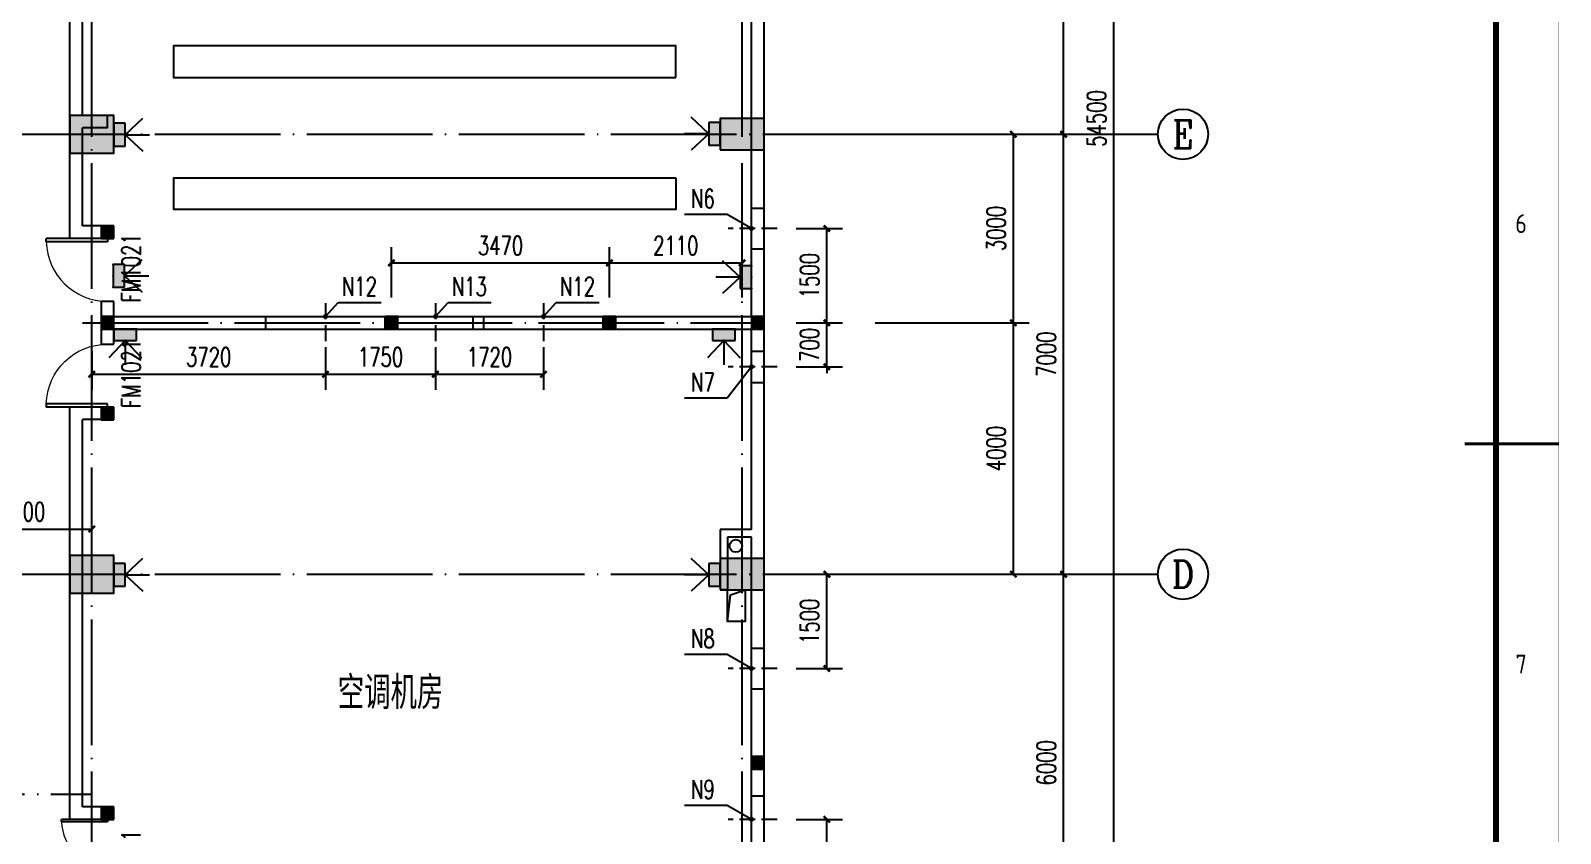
# Model space of a CAD drawing. Extents: x -93062 to 326984, y -142534 to 91021.
# Drawn here: x 98974 to 123324, y 42749 to 55520 of the extents above; entities that cross this region are included whole.
import ezdxf
from ezdxf.enums import TextEntityAlignment as Align

# ---------------------------------------------------------------- set-up
doc = ezdxf.new("R2010")
doc.units = 0
doc.header["$LTSCALE"] = 1000
doc.header["$MEASUREMENT"] = 0
doc.linetypes.add('DASH', pattern=[0.35, 0.25, -0.1])
doc.linetypes.add('DOTE', pattern=[2.42, 2, -0.2, 0.02, -0.2])
doc.layers.get('0').update_dxf_attribs({"color": 8})
doc.layers.get('Defpoints').update_dxf_attribs({"color": 8})
for name, color, linetype in [('-人员定位', 6, 'Continuous'), ('AXIS', 8, 'Continuous'), ('AXIS_TEXT', 8, 'Continuous'), ('CENTRE LINE', 8, 'DOTE'), ('COLUMN', 8, 'Continuous'), ('DOTE', 8, 'DOTE'), ('EQUIPMENT', 8, 'Continuous'), ('GROUND', 8, 'Continuous'), ('HOLE', 8, 'Continuous'), ('PUB_DIM', 8, 'Continuous'), ('PUB_HATCH', 8, 'Continuous'), ('PUB_TEXT', 8, 'Continuous'), ('TEXT', 8, 'Continuous'), ('WALL', 8, 'Continuous'), ('WINDOW', 8, 'Continuous'), ('WINDOW_TEXT', 8, 'Continuous')]:
    doc.layers.add(name, color=color, linetype=linetype)
doc.styles.add('_TCH_AXIS', font='COMPLEX', dxfattribs={"bigfont": 'GBCBIG'})
doc.styles.add('_TCH_DIM', font='SIMPLEX', dxfattribs={"bigfont": 'GBCBIG'})
doc.styles.add('_TCH_DIM_T3', font='SIMPLEX', dxfattribs={"width": 0.705882, "bigfont": 'GBCBIG'})
doc.styles.add('_TCH_WINDOW', font='SIMPLEX', dxfattribs={"bigfont": 'GBCBIG'})
doc.styles.add('COMPLEX', font='COMPLEX')
doc.styles.add('HZTXT', font='geditxt.shx', dxfattribs={"width": 0.8, "bigfont": 'hztxt1.shx'})
doc.styles.get("Standard").update_dxf_attribs({"font": 'gbenor.shx', "bigfont": 'gbcbig.shx'})
doc.styles.add('TK', font='GEDITXT.SHX', dxfattribs={"width": 0.85, "height": 3.5, "bigfont": 'DXT.SHX'})
doc.dimstyles.new('_TCH_ARCH&&100', dxfattribs={"dimtxt": 297.5, "dimasz": 100, "dimexe": 250, "dimexo": 300, "dimgap": 126.25, "dimtad": 1, "dimdec": 0, "dimzin": 0, "dimdsep": 46, "dimtxsty": '_TCH_DIM_T3', "dimblk": 'ARCHTICK', "dimcen": 0.09, "dimazin": 2, "dimtfac": 1, "dimtdec": 0, "dimtix": 1, "dimtmove": 2, "dimatfit": 3, "dimfxl": 1, "dimtolj": 1, "dimtzin": 0, "dimarcsym": 0})

# ---------------------------------------------------------------- blocks, each defined once
blk = doc.blocks.new('_FZH')
blk.add_lwpolyline([(-0.5, -0.5), (0.5, -0.5), (0.5, 0.5), (-0.5, 0.5)], close=True)
at = {"layer": 'PUB_HATCH'}
blk.add_solid([(-0.5, -0.5), (0.5, -0.5), (-0.5, 0.5), (0.5, 0.5)], dxfattribs=at)
blk = doc.blocks.new('DSADa')
at = {"layer": 'COLUMN'}
for p, xscale, yscale, zscale, rotation in [((12750, -27500), 700.0000000001892, 599.9984741202788, 599.9984741202788, 3.632825922247011e-11), ((23100, -27500), 699.9999999997672, 499.9999999998399, 499.9999999998399, 3.811489492195883e-11), ((12750, -34500), 700.0000000001892, 599.9984741202788, 599.9984741202788, 3.632825922247011e-11), ((23100, -34500), 699.9999999997672, 499.9999999998399, 499.9999999998399, 3.811489492195883e-11)]:
    blk.add_blockref('_FZH', p, dxfattribs=dict(at, xscale=xscale, yscale=yscale, zscale=zscale, rotation=rotation))
blk = doc.blocks.new('GEDI_WK_A1_V')
at = {"color": 3}
blk.add_line((584, 420.5), (594, 420.5), dxfattribs=at)
for points, const_width in [([(0, 841), (0, 0), (594, 0), (594, 841)], 0.1), ([(10, 816), (10, 10), (584, 10), (584, 816)], 1)]:
    blk.add_lwpolyline(points, close=True, dxfattribs=dict(at, const_width=const_width))
at = {"color": 3, "const_width": 0.5}
blk.add_lwpolyline([(579, 420.5), (594, 420.5)], dxfattribs=at)
at = {"color": 3}
for s, p in [('6', (588, 455.54)), ('7', (588, 385.46))]:
    blk.add_text(s, height=3, dxfattribs=at).set_placement(p, align=Align.MIDDLE)
blk = doc.blocks.new('A$C711966D6')
blk.add_blockref('GEDI_WK_A1_V', (0, 0))
at = {"style": 'TK', "width": 0.85}
for tag, height, p in [('PROJECTNAME', 4.75, (529, 44)), ('PHASE', 4, (571, 44)), ('DRAWINGNAME', 4.75, (539, 31))]:
    blk.add_attdef(tag, text='', height=height, dxfattribs=at).set_placement(p, align=Align.MIDDLE_CENTER)
for tag, p, height in [('APPROVE', (416, 32.75), 3.5), ('DESIGN', (461, 32.75), 3.5), ('REVIEW1', (416, 25.75), 3.5), ('DRAW', (461, 25.75), 3.5), ('REVIEW2', (416, 18.75), 3.5), ('PROPORTION', (461, 18.75), 3.5), ('DRAWINGNUMBER', (511, 18.5), 4), ('CHECK', (416, 11.75), 3.5), ('DATE', (461, 11.75), 3.5), ('VERSION', (577, 11.75), 3.5)]:
    blk.add_attdef(tag, p, '', height=height, dxfattribs=at)
blk = doc.blocks.new('是飞洒发时')
at = {"xscale": 100, "yscale": 100, "zscale": 100}
blk.add_blockref('A$C711966D6', (0, 0), dxfattribs=at)
blk = doc.blocks.new('A$C0FBE4C39')
at = {"layer": 'EQUIPMENT'}
for points in [[(-7759, -5522), (-7759, -8002), (-8449, -8003), (-8449, -5522)], [(-5019, -5557), (-5019, -10400), (-6159, -10400), (-6159, -5557)], [(-2279, -5557), (-2279, -10400), (-3419, -10400), (-3419, -5557)], [(-7987, -9603), (-7987, -12401), (-8449, -12401), (-8449, -9603)], [(-9050, -15100), (-9050, -15600), (-1050, -15600), (-1050, -15100)], [(-9050, -17999), (-9050, -17498), (-1050, -17498), (-1050, -17999)], [(-1053, -20299), (-1053, -19601), (-4651, -19601), (-4651, -20299)], [(-9050, -24498), (-9050, -23996), (-1051, -23995), (-1051, -24498)]]:
    blk.add_lwpolyline(points, close=True, dxfattribs=at)
for points in [[(-1051, -21897), (-1051, -22397), (-9050, -22397), (-9050, -21897), (-1051, -21897)], [(-1053, -26598), (-1052, -26096), (-9051, -26096), (-9051, -26598), (-1053, -26598)], [(-1052, -28193), (-1052, -28697), (-9044, -28697), (-9044, -28193), (-1052, -28193)]]:
    blk.add_lwpolyline(points, dxfattribs=at)
blk = doc.blocks.new('A$C2CBA13EF')
at = {"layer": 'GROUND'}
blk.add_circle((23000, 450), 100, dxfattribs=at)
blk = doc.blocks.new('_ArchTick')
at = {"color": 0, "linetype": 'ByBlock', "const_width": 0.4}
blk.add_lwpolyline([(-0.5, -0.5), (0.5, 0.5)], dxfattribs=at)
blk = doc.blocks.new('*D371')
at = {"layer": 'Defpoints', "color": 0, "transparency": 16777216}
for p in [(105418, 50722), (107138, 50722), (107138, 50053)]:
    blk.add_point(p, dxfattribs=at)
at = {"layer": 'HOLE', "color": 0, "lineweight": -2, "transparency": 16777216}
for p, q in [((105418, 50422), (105418, 49803)), ((107138, 50422), (107138, 49803)), ((105418, 50053), (107138, 50053))]:
    blk.add_line(p, q, dxfattribs=at)
at = {"layer": 'HOLE', "color": 0, "lineweight": -2, "transparency": 16777216, "xscale": 100, "yscale": 100, "zscale": 100, "rotation": 180}
blk.add_blockref('_ArchTick', (105418, 50053), dxfattribs=at)
at = {"layer": 'HOLE', "color": 0, "lineweight": -2, "transparency": 16777216, "xscale": 100, "yscale": 100, "zscale": 100}
blk.add_blockref('_ArchTick', (107138, 50053), dxfattribs=at)
at = {"layer": 'HOLE', "color": 0, "transparency": 16777216, "insert": (106278, 50328), "char_height": 297.5, "attachment_point": 5, "style": '_TCH_DIM_T3'}
blk.add_mtext('\\A1;1720', dxfattribs=at)
blk = doc.blocks.new('*D372')
at = {"layer": 'Defpoints', "color": 0, "transparency": 16777216}
for p in [(103668, 50722), (105418, 50722), (105418, 50053)]:
    blk.add_point(p, dxfattribs=at)
at = {"layer": 'HOLE', "color": 0, "lineweight": -2, "transparency": 16777216}
for p, q in [((103668, 50422), (103668, 49803)), ((105418, 50422), (105418, 49803)), ((103668, 50053), (105418, 50053))]:
    blk.add_line(p, q, dxfattribs=at)
at = {"layer": 'HOLE', "color": 0, "lineweight": -2, "transparency": 16777216, "xscale": 100, "yscale": 100, "zscale": 100, "rotation": 180}
blk.add_blockref('_ArchTick', (103668, 50053), dxfattribs=at)
at = {"layer": 'HOLE', "color": 0, "lineweight": -2, "transparency": 16777216, "xscale": 100, "yscale": 100, "zscale": 100}
blk.add_blockref('_ArchTick', (105418, 50053), dxfattribs=at)
at = {"layer": 'HOLE', "color": 0, "transparency": 16777216, "insert": (104543, 50328), "char_height": 297.5, "attachment_point": 5, "style": '_TCH_DIM_T3'}
blk.add_mtext('\\A1;1750', dxfattribs=at)
blk = doc.blocks.new('*D373')
at = {"layer": 'Defpoints', "color": 0, "transparency": 16777216}
for p in [(99948, 50722), (103668, 50722), (103668, 50053)]:
    blk.add_point(p, dxfattribs=at)
at = {"layer": 'HOLE', "color": 0, "lineweight": -2, "transparency": 16777216}
for p, q in [((99948, 50422), (99948, 49803)), ((103668, 50422), (103668, 49803)), ((99948, 50053), (103668, 50053))]:
    blk.add_line(p, q, dxfattribs=at)
at = {"layer": 'HOLE', "color": 0, "lineweight": -2, "transparency": 16777216, "xscale": 100, "yscale": 100, "zscale": 100, "rotation": 180}
blk.add_blockref('_ArchTick', (99948, 50053), dxfattribs=at)
at = {"layer": 'HOLE', "color": 0, "lineweight": -2, "transparency": 16777216, "xscale": 100, "yscale": 100, "zscale": 100}
blk.add_blockref('_ArchTick', (103668, 50053), dxfattribs=at)
at = {"layer": 'HOLE', "color": 0, "transparency": 16777216, "insert": (101808, 50328), "char_height": 297.5, "attachment_point": 5, "style": '_TCH_DIM_T3'}
blk.add_mtext('\\A1;3720', dxfattribs=at)
blk = doc.blocks.new('*D376')
at = {"layer": 'Defpoints', "color": 0, "transparency": 16777216}
for p in [(110858, 42972), (111648, 42972), (110858, 40872)]:
    blk.add_point(p, dxfattribs=at)
at = {"layer": 'HOLE', "color": 0, "lineweight": -2, "transparency": 16777216}
for p, q in [((111158, 42972), (111898, 42972)), ((111648, 40872), (111648, 42972)), ((111158, 40872), (111898, 40872))]:
    blk.add_line(p, q, dxfattribs=at)
at = {"layer": 'HOLE', "color": 0, "lineweight": -2, "transparency": 16777216, "xscale": 100, "yscale": 100, "zscale": 100}
for p, rotation in [((111648, 42972), 90), ((111648, 40872), 270)]:
    blk.add_blockref('_ArchTick', p, dxfattribs=dict(at, rotation=rotation))
at = {"layer": 'HOLE', "color": 0, "transparency": 16777216, "insert": (111373, 41922), "char_height": 297.5, "attachment_point": 5, "rotation": 90, "style": '_TCH_DIM_T3'}
blk.add_mtext('\\A1;2100', dxfattribs=at)
blk = doc.blocks.new('*D379')
at = {"layer": 'Defpoints', "color": 0, "transparency": 16777216}
for p in [(110858, 52372), (111648, 52372), (110858, 50872)]:
    blk.add_point(p, dxfattribs=at)
at = {"layer": 'HOLE', "color": 0, "lineweight": -2, "transparency": 16777216}
for p, q in [((111158, 52372), (111898, 52372)), ((111648, 50872), (111648, 52372)), ((111158, 50872), (111898, 50872))]:
    blk.add_line(p, q, dxfattribs=at)
at = {"layer": 'HOLE', "color": 0, "lineweight": -2, "transparency": 16777216, "xscale": 100, "yscale": 100, "zscale": 100}
for p, rotation in [((111648, 52372), 90), ((111648, 50872), 270)]:
    blk.add_blockref('_ArchTick', p, dxfattribs=dict(at, rotation=rotation))
at = {"layer": 'HOLE', "color": 0, "transparency": 16777216, "insert": (111373, 51622), "char_height": 297.5, "attachment_point": 5, "rotation": 90, "style": '_TCH_DIM_T3'}
blk.add_mtext('\\A1;1500', dxfattribs=at)
blk = doc.blocks.new('*D380')
at = {"layer": 'Defpoints', "color": 0, "transparency": 16777216}
for p in [(110858, 50872), (111648, 50872), (110858, 50172)]:
    blk.add_point(p, dxfattribs=at)
at = {"layer": 'HOLE', "color": 0, "lineweight": -2, "transparency": 16777216}
for p, q in [((111648, 50872), (111648, 50972)), ((111158, 50872), (111898, 50872)), ((111648, 50172), (111648, 50872)), ((111158, 50172), (111898, 50172)), ((111648, 50172), (111648, 50072))]:
    blk.add_line(p, q, dxfattribs=at)
at = {"layer": 'HOLE', "color": 0, "lineweight": -2, "transparency": 16777216, "xscale": 100, "yscale": 100, "zscale": 100}
for p, rotation in [((111648, 50872), 270), ((111648, 50172), 90)]:
    blk.add_blockref('_ArchTick', p, dxfattribs=dict(at, rotation=rotation))
at = {"layer": 'HOLE', "color": 0, "transparency": 16777216, "insert": (111373, 50522), "char_height": 297.5, "attachment_point": 5, "rotation": 90, "style": '_TCH_DIM_T3'}
blk.add_mtext('\\A1;700', dxfattribs=at)
blk = doc.blocks.new('*D381')
at = {"layer": 'Defpoints', "color": 0, "transparency": 16777216}
for p in [(110858, 46872), (111648, 46872), (110858, 45372)]:
    blk.add_point(p, dxfattribs=at)
at = {"layer": 'HOLE', "color": 0, "lineweight": -2, "transparency": 16777216}
for p, q in [((111158, 46872), (111898, 46872)), ((111648, 45372), (111648, 46872)), ((111158, 45372), (111898, 45372))]:
    blk.add_line(p, q, dxfattribs=at)
at = {"layer": 'HOLE', "color": 0, "lineweight": -2, "transparency": 16777216, "xscale": 100, "yscale": 100, "zscale": 100}
for p, rotation in [((111648, 46872), 90), ((111648, 45372), 270)]:
    blk.add_blockref('_ArchTick', p, dxfattribs=dict(at, rotation=rotation))
at = {"layer": 'HOLE', "color": 0, "transparency": 16777216, "insert": (111373, 46122), "char_height": 297.5, "attachment_point": 5, "rotation": 90, "style": '_TCH_DIM_T3'}
blk.add_mtext('\\A1;1500', dxfattribs=at)
blk = doc.blocks.new('*D938')
at = {"layer": 'Defpoints', "color": 0, "transparency": 16777216}
for p in [(108188, 51825), (104718, 50972), (108188, 50972)]:
    blk.add_point(p, dxfattribs=at)
at = {"layer": 'PUB_DIM', "color": 0, "lineweight": -2, "transparency": 16777216}
for p, q in [((104718, 51272), (104718, 52075)), ((108188, 51272), (108188, 52075)), ((104718, 51825), (108188, 51825))]:
    blk.add_line(p, q, dxfattribs=at)
at = {"layer": 'PUB_DIM', "color": 0, "lineweight": -2, "transparency": 16777216, "xscale": 100, "yscale": 100, "zscale": 100, "rotation": 180}
blk.add_blockref('_ArchTick', (104718, 51825), dxfattribs=at)
at = {"layer": 'PUB_DIM', "color": 0, "lineweight": -2, "transparency": 16777216, "xscale": 100, "yscale": 100, "zscale": 100}
blk.add_blockref('_ArchTick', (108188, 51825), dxfattribs=at)
at = {"layer": 'PUB_DIM', "color": 0, "transparency": 16777216, "insert": (106453, 52100), "char_height": 297.5, "attachment_point": 5, "style": '_TCH_DIM_T3'}
blk.add_mtext('\\A1;3470', dxfattribs=at)
blk = doc.blocks.new('*D939')
at = {"layer": 'Defpoints', "color": 0, "transparency": 16777216}
for p in [(110298, 51825), (108188, 50972), (110298, 50972)]:
    blk.add_point(p, dxfattribs=at)
at = {"layer": 'PUB_DIM', "color": 0, "lineweight": -2, "transparency": 16777216}
for p, q in [((108188, 51272), (108188, 52075)), ((110298, 51272), (110298, 52075)), ((108188, 51825), (110298, 51825))]:
    blk.add_line(p, q, dxfattribs=at)
at = {"layer": 'PUB_DIM', "color": 0, "lineweight": -2, "transparency": 16777216, "xscale": 100, "yscale": 100, "zscale": 100, "rotation": 180}
blk.add_blockref('_ArchTick', (108188, 51825), dxfattribs=at)
at = {"layer": 'PUB_DIM', "color": 0, "lineweight": -2, "transparency": 16777216, "xscale": 100, "yscale": 100, "zscale": 100}
blk.add_blockref('_ArchTick', (110298, 51825), dxfattribs=at)
at = {"layer": 'PUB_DIM', "color": 0, "transparency": 16777216, "insert": (109243, 52100), "char_height": 297.5, "attachment_point": 5, "style": '_TCH_DIM_T3'}
blk.add_mtext('\\A1;2110', dxfattribs=at)
blk = doc.blocks.new('*D1183')
at = {"layer": 'AXIS', "color": 0, "lineweight": -2, "transparency": 16777216}
for p, q in [((112416, 50872), (114866, 50872)), ((114616, 46872), (114616, 50872)), ((112416, 46872), (114866, 46872))]:
    blk.add_line(p, q, dxfattribs=at)
at = {"layer": 'Defpoints', "color": 0, "transparency": 16777216}
for p in [(112116, 50872), (114616, 50872), (112116, 46872)]:
    blk.add_point(p, dxfattribs=at)
at = {"layer": 'AXIS', "color": 0, "lineweight": -2, "transparency": 16777216, "xscale": 100, "yscale": 100, "zscale": 100}
for p, rotation in [((114616, 50872), 90), ((114616, 46872), 270)]:
    blk.add_blockref('_ArchTick', p, dxfattribs=dict(at, rotation=rotation))
at = {"layer": 'AXIS', "color": 0, "transparency": 16777216, "insert": (114341, 48872), "char_height": 297.5, "attachment_point": 5, "rotation": 90, "style": '_TCH_DIM_T3'}
blk.add_mtext('\\A1;4000', dxfattribs=at)
blk = doc.blocks.new('*D1184')
at = {"layer": 'AXIS', "color": 0, "lineweight": -2, "transparency": 16777216}
for p, q in [((112416, 53872), (114866, 53872)), ((114616, 50872), (114616, 53872)), ((112416, 50872), (114866, 50872))]:
    blk.add_line(p, q, dxfattribs=at)
at = {"layer": 'Defpoints', "color": 0, "transparency": 16777216}
for p in [(112116, 53872), (114616, 53872), (112116, 50872)]:
    blk.add_point(p, dxfattribs=at)
at = {"layer": 'AXIS', "color": 0, "lineweight": -2, "transparency": 16777216, "xscale": 100, "yscale": 100, "zscale": 100}
for p, rotation in [((114616, 53872), 90), ((114616, 50872), 270)]:
    blk.add_blockref('_ArchTick', p, dxfattribs=dict(at, rotation=rotation))
at = {"layer": 'AXIS', "color": 0, "transparency": 16777216, "insert": (114341, 52372), "char_height": 297.5, "attachment_point": 5, "rotation": 90, "style": '_TCH_DIM_T3'}
blk.add_mtext('\\A1;3000', dxfattribs=at)
blk = doc.blocks.new('*D1246')
at = {"layer": 'Defpoints', "color": 0, "transparency": 16777216}
for p in [(99948, 47591), (97748, 46872), (99948, 46872)]:
    blk.add_point(p, dxfattribs=at)
at = {"layer": 'PUB_DIM', "color": 0, "lineweight": -2, "transparency": 16777216}
for p, q in [((97748, 47172), (97748, 47841)), ((99948, 47172), (99948, 47841)), ((97748, 47591), (99948, 47591))]:
    blk.add_line(p, q, dxfattribs=at)
at = {"layer": 'PUB_DIM', "color": 0, "lineweight": -2, "transparency": 16777216, "xscale": 100, "yscale": 100, "zscale": 100, "rotation": 180}
blk.add_blockref('_ArchTick', (97748, 47591), dxfattribs=at)
at = {"layer": 'PUB_DIM', "color": 0, "lineweight": -2, "transparency": 16777216, "xscale": 100, "yscale": 100, "zscale": 100}
blk.add_blockref('_ArchTick', (99948, 47591), dxfattribs=at)
at = {"layer": 'PUB_DIM', "color": 0, "transparency": 16777216, "insert": (98848, 47866), "char_height": 297.5, "attachment_point": 5, "style": '_TCH_DIM_T3'}
blk.add_mtext('\\A1;2200', dxfattribs=at)
blk = doc.blocks.new('*D1257')
at = {"layer": 'AXIS', "color": 0, "lineweight": -2, "transparency": 16777216}
for p, q in [((113216, 46872), (115666, 46872)), ((115416, 40872), (115416, 46872)), ((113216, 40872), (115666, 40872))]:
    blk.add_line(p, q, dxfattribs=at)
at = {"layer": 'Defpoints', "color": 0, "transparency": 16777216}
for p in [(112916, 46872), (115416, 46872), (112916, 40872)]:
    blk.add_point(p, dxfattribs=at)
at = {"layer": 'AXIS', "color": 0, "lineweight": -2, "transparency": 16777216, "xscale": 100, "yscale": 100, "zscale": 100}
for p, rotation in [((115416, 46872), 90), ((115416, 40872), 270)]:
    blk.add_blockref('_ArchTick', p, dxfattribs=dict(at, rotation=rotation))
at = {"layer": 'AXIS', "color": 0, "transparency": 16777216, "insert": (115141, 43872), "char_height": 297.5, "attachment_point": 5, "rotation": 90, "style": '_TCH_DIM_T3'}
blk.add_mtext('\\A1;6000', dxfattribs=at)
blk = doc.blocks.new('*D1258')
at = {"layer": 'AXIS', "color": 0, "lineweight": -2, "transparency": 16777216}
for p, q in [((113216, 53872), (115666, 53872)), ((115416, 46872), (115416, 53872)), ((113216, 46872), (115666, 46872))]:
    blk.add_line(p, q, dxfattribs=at)
at = {"layer": 'Defpoints', "color": 0, "transparency": 16777216}
for p in [(112916, 53872), (115416, 53872), (112916, 46872)]:
    blk.add_point(p, dxfattribs=at)
at = {"layer": 'AXIS', "color": 0, "lineweight": -2, "transparency": 16777216, "xscale": 100, "yscale": 100, "zscale": 100}
for p, rotation in [((115416, 53872), 90), ((115416, 46872), 270)]:
    blk.add_blockref('_ArchTick', p, dxfattribs=dict(at, rotation=rotation))
at = {"layer": 'AXIS', "color": 0, "transparency": 16777216, "insert": (115141, 50372), "char_height": 297.5, "attachment_point": 5, "rotation": 90, "style": '_TCH_DIM_T3'}
blk.add_mtext('\\A1;7000', dxfattribs=at)
blk = doc.blocks.new('*D1259')
at = {"layer": 'AXIS', "color": 0, "lineweight": -2, "transparency": 16777216}
for p, q in [((113216, 60372), (115666, 60372)), ((115416, 53872), (115416, 60372)), ((113216, 53872), (115666, 53872))]:
    blk.add_line(p, q, dxfattribs=at)
at = {"layer": 'Defpoints', "color": 0, "transparency": 16777216}
for p in [(112916, 60372), (115416, 60372), (112916, 53872)]:
    blk.add_point(p, dxfattribs=at)
at = {"layer": 'AXIS', "color": 0, "lineweight": -2, "transparency": 16777216, "xscale": 100, "yscale": 100, "zscale": 100}
for p, rotation in [((115416, 60372), 90), ((115416, 53872), 270)]:
    blk.add_blockref('_ArchTick', p, dxfattribs=dict(at, rotation=rotation))
at = {"layer": 'AXIS', "color": 0, "transparency": 16777216, "insert": (115141, 57122), "char_height": 297.5, "attachment_point": 5, "rotation": 90, "style": '_TCH_DIM_T3'}
blk.add_mtext('\\A1;6500', dxfattribs=at)
blk = doc.blocks.new('*D1264')
at = {"layer": 'AXIS', "color": 0, "lineweight": -2, "transparency": 16777216}
for p, q in [((113216, 81372), (116466, 81372)), ((116216, 26872), (116216, 81372)), ((113216, 26872), (116466, 26872))]:
    blk.add_line(p, q, dxfattribs=at)
at = {"layer": 'Defpoints', "color": 0, "transparency": 16777216}
for p in [(112916, 81372), (116216, 81372), (112916, 26872)]:
    blk.add_point(p, dxfattribs=at)
at = {"layer": 'AXIS', "color": 0, "lineweight": -2, "transparency": 16777216, "xscale": 100, "yscale": 100, "zscale": 100}
for p, rotation in [((116216, 81372), 90), ((116216, 26872), 270)]:
    blk.add_blockref('_ArchTick', p, dxfattribs=dict(at, rotation=rotation))
at = {"layer": 'AXIS', "color": 0, "transparency": 16777216, "insert": (115941, 54122), "char_height": 297.5, "attachment_point": 5, "rotation": 90, "style": '_TCH_DIM_T3'}
blk.add_mtext('\\A1;54500', dxfattribs=at)
blk = doc.blocks.new('$DorLib2D$00000002')
for p, q in [((-0.5, 0), (-0.5, 0.4875)), ((-0.475, 0.4875), (-0.5, 0.4875)), ((-0.475, 0), (-0.475, 0.4875)), ((0.475, 0), (0.475, 0.4875)), ((0.475, 0.4875), (0.5, 0.4875)), ((0.5, 0), (0.5, 0.4875)), ((-0.5, 0), (-0.475, 0)), ((0.5, 0), (0.475, 0))]:
    blk.add_line(p, q)
at = {"lineweight": 13}
for centre, start, end in [((-0.4875, 0), 0, 88.53072), ((0.4875, 0), 91.46928, 180)]:
    blk.add_arc(centre, 0.4875, start, end, dxfattribs=at)
blk = doc.blocks.new('$DorLib2D$00000001')
for p, q in [((0.45, 0.975), (0.5, 0.975)), ((0.45, 0), (0.45, 0.975)), ((0.5, 0), (0.5, 0.975)), ((0.5, 0), (0.45, 0))]:
    blk.add_line(p, q)
at = {"lineweight": 13}
blk.add_arc((0.475, 0), 0.975, 91.4693, 180, dxfattribs=at)
blk = doc.blocks.new('_AXISO')
blk.add_circle((0, 0), 0.5)
at = {"layer": 'AXIS_TEXT', "style": 'COMPLEX', "width": 1.041667}
blk.add_attdef('A', text='', height=0.56, dxfattribs=at).set_placement((-0.25, -0.28), (0.25, -0.28), align=Align.FIT)
blk = doc.blocks.new('定位基站')
at = {"layer": '-人员定位', "ltscale": 0.01}
h = blk.add_hatch(color=256, dxfattribs=at)
h.dxf.hatch_style = 1
h.paths.add_polyline_path([(406524, 477798), (406524, 477617), (406162, 477617), (406162, 477798)])
at = {"layer": '-人员定位', "color": 6}
for p, q in [((406343, 477798), (406082, 478077)), ((406343, 477798), (406343, 478186)), ((406343, 477798), (406604, 478077)), ((406343, 477995), (406343, 477995)), ((406162, 477798), (406524, 477798)), ((406162, 477617), (406162, 477798)), ((406524, 477798), (406524, 477617)), ((406524, 477617), (406162, 477617))]:
    blk.add_line(p, q, dxfattribs=at)
for p in [(406343, 477798), (406162, 477617), (406343, 477617), (406524, 477617)]:
    blk.add_point(p, dxfattribs=at)

msp = doc.modelspace()

# ---------------------------------------------------------------- hatches: boundary and pattern name
at = {"layer": 'PUB_HATCH'}
for points in [[(100098.4, 52412.1), (100098.4, 52212.1), (100298.4, 52212.1), (100298.4, 52412.1)], [(100098.4, 50772.1), (100298.4, 50772.1), (100298.4, 50972.1), (100098.4, 50972.1)], [(104618.4, 50972.1), (104618.4, 50772.1), (104818.4, 50772.1), (104818.4, 50972.1)], [(108088.4, 50972.1), (108088.4, 50772.1), (108288.4, 50772.1), (108288.4, 50972.1)], [(110448.4, 50772.1), (110648.4, 50772.1), (110648.4, 50972.1), (110448.4, 50972.1)], [(100098.4, 49332.1), (100298.4, 49332.1), (100298.4, 49532.1), (100098.4, 49532.1)], [(110448.4, 43972.1), (110448.4, 43772.1), (110648.4, 43772.1), (110648.4, 43972.1)], [(100098.4, 43172.1), (100098.4, 42972.1), (100298.4, 42972.1), (100298.4, 43172.1)]]:
    msp.add_hatch(color=256, dxfattribs=at).paths.add_polyline_path(points)

# ---------------------------------------------------------------- linework, layer by layer
at = {"layer": 'AXIS'}
for p, q in [((112915.9, 53872.1), (116915.9, 53872.1)), ((112915.9, 46872.1), (116915.9, 46872.1))]:
    msp.add_line(p, q, dxfattribs=at)
at = {"layer": 'CENTRE LINE'}
for p, q in [((99798.4, 50872.1), (110448.4, 50872.1)), ((87198.4, 43372.1), (99948.4, 43372.1))]:
    msp.add_line(p, q, dxfattribs=at)
at = {"layer": 'COLUMN'}
for p, q in [((100098.4, 52412.1), (100098.4, 52212.1)), ((100298.4, 52412.1), (100098.4, 52412.1)), ((100298.4, 52212.1), (100298.4, 52412.1)), ((100098.4, 52212.1), (100298.4, 52212.1)), ((100298.4, 50972.1), (100098.4, 50972.1)), ((100098.4, 50972.1), (100098.4, 50772.1)), ((100298.4, 50772.1), (100298.4, 50972.1)), ((104618.4, 50972.1), (104618.4, 50772.1)), ((104818.4, 50972.1), (104618.4, 50972.1)), ((104818.4, 50772.1), (104818.4, 50972.1)), ((108088.4, 50972.1), (108088.4, 50772.1)), ((108288.4, 50972.1), (108088.4, 50972.1)), ((108288.4, 50772.1), (108288.4, 50972.1)), ((110648.4, 50972.1), (110448.4, 50972.1)), ((110448.4, 50972.1), (110448.4, 50772.1)), ((110648.4, 50772.1), (110648.4, 50972.1)), ((100098.4, 50772.1), (100298.4, 50772.1)), ((104618.4, 50772.1), (104818.4, 50772.1)), ((108088.4, 50772.1), (108288.4, 50772.1)), ((110448.4, 50772.1), (110648.4, 50772.1)), ((100298.4, 49532.1), (100098.4, 49532.1)), ((100098.4, 49532.1), (100098.4, 49332.1)), ((100298.4, 49332.1), (100298.4, 49532.1)), ((100098.4, 49332.1), (100298.4, 49332.1)), ((110448.4, 43972.1), (110448.4, 43772.1)), ((110648.4, 43972.1), (110448.4, 43972.1)), ((110648.4, 43772.1), (110648.4, 43972.1)), ((110448.4, 43772.1), (110648.4, 43772.1)), ((100098.4, 43172.1), (100098.4, 42972.1)), ((100298.4, 43172.1), (100098.4, 43172.1)), ((100298.4, 42972.1), (100298.4, 43172.1)), ((100098.4, 42972.1), (100298.4, 42972.1))]:
    msp.add_line(p, q, dxfattribs=at)
at = {"layer": 'DOTE'}
for p, q in [((84009.9, 53872.1), (112915.9, 53872.1)), ((84009.9, 46872.1), (112915.9, 46872.1))]:
    msp.add_line(p, q, dxfattribs=at)
for points in [[(99948.4, 22372.1), (99948.4, 86156)], [(110298.4, 22372.1), (110298.4, 86156)]]:
    msp.add_lwpolyline(points, dxfattribs=at)
at = {"layer": 'HOLE'}
for p, q in [((110448.4, 52697.1), (110648.4, 52697.1)), ((110063.5, 52595), (109380.5, 52595)), ((110448.4, 52372.1), (110063.5, 52595)), ((110448.4, 52047.1), (110648.4, 52047.1)), ((103668.4, 50972.1), (103871.1, 51195)), ((103871.1, 51195), (104554.1, 51195)), ((105418.4, 50972.1), (105621.1, 51195)), ((105621.1, 51195), (106304.1, 51195)), ((107138.4, 50972.1), (107341.1, 51195)), ((107341.1, 51195), (108024.1, 51195)), ((102718.4, 50772.1), (102718.4, 50972.1)), ((104618.4, 50772.1), (104618.4, 50972.1)), ((104818.4, 50772.1), (104818.4, 50972.1)), ((106018.4, 50772.1), (106018.4, 50972.1)), ((106188.4, 50772.1), (106188.4, 50972.1)), ((108088.4, 50772.1), (108088.4, 50972.1)), ((110448.4, 50422.1), (110648.4, 50422.1)), ((110448.4, 50172.1), (110063.5, 49672.5)), ((110448.4, 49922.1), (110648.4, 49922.1)), ((110063.5, 49672.5), (109380.5, 49672.5)), ((110063.5, 45595), (109380.5, 45595)), ((110448.4, 45372.1), (110063.5, 45595)), ((110448.4, 45697.1), (110648.4, 45697.1)), ((110448.4, 45047.1), (110648.4, 45047.1)), ((110448.4, 43347.1), (110648.4, 43347.1)), ((110063.5, 43195), (109380.5, 43195)), ((110448.4, 42972.1), (110063.5, 43195))]:
    msp.add_line(p, q, dxfattribs=at)
at = {"layer": 'HOLE', "linetype": 'DASH'}
for p, q in [((110858.3, 52372.1), (110077.3, 52372.1)), ((103668.4, 51182), (103668.4, 50401)), ((105418.4, 51182), (105418.4, 50401)), ((107138.4, 51182), (107138.4, 50401)), ((110858.3, 50172.1), (110077.3, 50172.1)), ((110858.3, 45372.1), (110077.3, 45372.1)), ((110858.3, 42972.1), (110077.3, 42972.1))]:
    msp.add_line(p, q, dxfattribs=at)
at = {"layer": 'HOLE', "const_width": 40}
for points in [[(110465.7, 52362, 1), (110431.1, 52382.1, 1)], [(103654.9, 50957.3, 1), (103681.8, 50986.9, 1)], [(105404.9, 50957.3, 1), (105431.8, 50986.9, 1)], [(107124.9, 50957.3, 1), (107151.8, 50986.9, 1)], [(110460.6, 50187.9, 1), (110436.2, 50156.2, 1)], [(110465.7, 45362, 1), (110431.1, 45382.1, 1)], [(110465.7, 42962, 1), (110431.1, 42982.1, 1)]]:
    msp.add_lwpolyline(points, format="xyb", close=True, dxfattribs=at)
at = {"layer": 'HOLE'}
msp.add_lwpolyline([(110068.4, 46622.1), (110348.4, 46622.1), (110348.4, 46122.1), (110068.4, 46122.1)], close=True, dxfattribs=at)
msp.add_lwpolyline([(110068.4, 46122.1), (110116, 46546.5), (110348.4, 46622.1)], dxfattribs=at)
at = {"layer": 'WALL'}
for p, q in [((99598.4, 54072.1), (99598.4, 60172.1)), ((99798.4, 54172.1), (99798.4, 60072.1)), ((110448.4, 50972.1), (110448.4, 59662.1)), ((110648.4, 50872.1), (110648.4, 59722.1)), ((99598.4, 52212.1), (99598.4, 54072.1)), ((100198.4, 54172.1), (99798.4, 54172.1)), ((100198.4, 53972.1), (100198.4, 54172.1)), ((99798.4, 52412.1), (99798.4, 53972.1)), ((100198.4, 53972.1), (99798.4, 53972.1)), ((100198.4, 52412.1), (99798.4, 52412.1)), ((100298.4, 52412.1), (100178.4, 52412.1)), ((100298.4, 52212.1), (100298.4, 52412.1)), ((100098.4, 52212.1), (99598.4, 52212.1)), ((100298.4, 52212.1), (100098.4, 52212.1)), ((100298.4, 52212.1), (100298.4, 52212.1)), ((100298.4, 51212.1), (100098.4, 51212.1)), ((100098.4, 51212.1), (100098.4, 50872.1)), ((100298.4, 50972.1), (100298.4, 51212.1)), ((100298.4, 50972.1), (110448.4, 50972.1)), ((100098.4, 50872.1), (100098.4, 50532.1)), ((100298.4, 50772.1), (110448.4, 50772.1)), ((100298.4, 50532.1), (100298.4, 50772.1)), ((110448.4, 47582), (110448.4, 50772.1)), ((110648.4, 47522), (110648.4, 50872.1)), ((100098.4, 50532.1), (100298.4, 50532.1)), ((100098.4, 49532.1), (99598.4, 49532.1)), ((99598.4, 42972.1), (99598.4, 49532.1)), ((100298.4, 49532.1), (100098.4, 49532.1)), ((100298.4, 49532.1), (100298.4, 49532.1)), ((100298.4, 49332.1), (100298.4, 49532.1)), ((100098.4, 49332.1), (99798.4, 49332.1)), ((99798.4, 43172.1), (99798.4, 49332.1)), ((100098.4, 49326.1), (100098.4, 49332.1)), ((100098.4, 49326.1), (100298.4, 49326.1)), ((100298.4, 49332.1), (100298.4, 49332.1)), ((100298.4, 49326.1), (100298.4, 49332.1)), ((110448.4, 47582), (109948.4, 47582)), ((109948.4, 47582), (109948.4, 46622.1)), ((110648.4, 40872.1), (110648.4, 47522)), ((110448.4, 47462), (110068.4, 47462)), ((110068.4, 47462), (110068.4, 46622.1)), ((110448.4, 40922.1), (110448.4, 47462)), ((110068.4, 46622.1), (109948.4, 46622.1)), ((100298.4, 43172.1), (99798.4, 43172.1)), ((100298.4, 42972.1), (100298.4, 43172.1)), ((100098.4, 42972.1), (99598.4, 42972.1)), ((100098.4, 42972.1), (100298.4, 42972.1))]:
    msp.add_line(p, q, dxfattribs=at)

# ---------------------------------------------------------------- block references
at = {"layer": '-人员定位', "xscale": -1}
for p, rotation in [((-377318.7, -352478.6), 270), ((587565.4, 460223.1), 90), ((-377329.1, -354722.6), 270), ((588065.4, 457940.6), 90), ((-305863.7, 528389.1), 180), ((-296335.1, 528389.1), 180), ((-377318.7, -359479), 270), ((587565.4, 453206.6), 90)]:
    msp.add_blockref('定位基站', p, dxfattribs=dict(at, rotation=rotation))
msp.add_blockref('是飞洒发时', (63898.5, 6896))
at = {"layer": 'AXIS'}
ref = msp.add_blockref('_AXISO', (117315.9, 53872.1), dxfattribs=dict(at, xscale=800, yscale=800, zscale=800))
ref.add_attrib('A', 'E', dxfattribs={"layer": 'AXIS_TEXT', "height": 445.4, "style": '_TCH_AXIS'}).set_placement((117146.2, 53649.3), (117485.6, 53649.3), align=Align.FIT)
ref = msp.add_blockref('_AXISO', (117315.9, 46872.1), dxfattribs=dict(at, xscale=800, yscale=800, zscale=800))
ref.add_attrib('A', 'D', dxfattribs={"layer": 'AXIS_TEXT', "height": 435.3, "style": '_TCH_AXIS'}).set_placement((117139.8, 46654.4), (117492.1, 46654.4), align=Align.FIT)
at = {"layer": 'COLUMN'}
msp.add_blockref('DSADa', (87198.4, 81372.1), dxfattribs=at)
at = {"layer": 'EQUIPMENT'}
msp.add_blockref('A$C0FBE4C39', (110298.4, 81372.1), dxfattribs=at)
at = {"layer": 'GROUND'}
msp.add_blockref('A$C2CBA13EF', (87198.4, 46872.1), dxfattribs=at)
at = {"layer": 'WINDOW'}
ref = msp.add_blockref('$DorLib2D$00000001', (100198.4, 51712.1), dxfattribs=dict(at, xscale=1000, yscale=1000, zscale=1000, rotation=90))
ref.add_attrib('A', 'FM1021', (100722.1, 51197.1), dxfattribs={"layer": 'WINDOW_TEXT', "height": 297.5, "rotation": 90, "style": '_TCH_WINDOW', "width": 0.705882})
ref = msp.add_blockref('$DorLib2D$00000001', (100198.4, 50032.1), dxfattribs=dict(at, xscale=-1000, yscale=1000, zscale=-1000, rotation=90))
ref.add_attrib('A', 'FM1021', (100722.1, 49517.1), dxfattribs={"layer": 'WINDOW_TEXT', "height": 297.5, "rotation": 90, "style": '_TCH_WINDOW', "width": 0.705882})
ref = msp.add_blockref('$DorLib2D$00000002', (100198.4, 42222.1), dxfattribs=dict(at, xscale=1500, yscale=1500, zscale=1500, rotation=90))
ref.add_attrib('A', 'FM1521', (100722.1, 41707.1), dxfattribs={"layer": 'WINDOW_TEXT', "height": 297.5, "rotation": 90, "style": '_TCH_WINDOW', "width": 0.705882})

# ---------------------------------------------------------------- texts
at = {"layer": 'PUB_TEXT', "style": '_TCH_DIM', "width": 0.705882}
for s, p in [('N6', (109485.5, 52700)), ('N12', (103929.1, 51300)), ('N13', (105679.1, 51300)), ('N12', (107399.1, 51300)), ('N7', (109485.5, 49777.5)), ('N8', (109485.5, 45700)), ('N9', (109485.5, 43300))]:
    msp.add_text(s, height=297.5, dxfattribs=at).set_placement(p)
at = {"layer": 'TEXT', "style": 'HZTXT', "width": 0.8}
msp.add_text('空调机房', height=525, dxfattribs=at).set_placement((103862.9, 44724.5))

# ---------------------------------------------------------------- dimensions: what is measured, and where the dimension line sits
at = {"layer": 'AXIS'}
for p1, p2, distance, picture, middle in [((112915.9, 26872.1), (112915.9, 81372.1), -3300, '*D1264', (115940.9, 54122.1)), ((112915.9, 53872.1), (112915.9, 60372.1), -2500, '*D1259', (115140.9, 57122.1)), ((112115.9, 50872.1), (112115.9, 53872.1), -2500, '*D1184', (114340.9, 52372.1)), ((112915.9, 46872.1), (112915.9, 53872.1), -2500, '*D1258', (115140.9, 50372.1)), ((112115.9, 46872.1), (112115.9, 50872.1), -2500, '*D1183', (114340.9, 48872.1)), ((112915.9, 40872.1), (112915.9, 46872.1), -2500, '*D1257', (115140.9, 43872.1))]:
    dim = msp.add_aligned_dim(p1=p1, p2=p2, distance=distance, dimstyle='_TCH_ARCH&&100', dxfattribs=at)
    dim.commit()
    dim.dimension.update_dxf_attribs({"geometry": picture, "text_midpoint": middle})
at = {"layer": 'HOLE'}
for p1, p2, distance, picture, middle in [((110858.3, 50872.1), (110858.3, 52372.1), -790.2, '*D379', (111373.5, 51622.1)), ((110858.3, 50172.1), (110858.3, 50872.1), -790.2, '*D380', (111373.5, 50522.1)), ((99948.4, 50722), (103668.4, 50722), -669.5, '*D373', (101808.4, 50327.5)), ((103668.4, 50722), (105418.4, 50722), -669.5, '*D372', (104543.4, 50327.5)), ((105418.4, 50722), (107138.4, 50722), -669.5, '*D371', (106278.4, 50327.5)), ((110858.3, 45372.1), (110858.3, 46872.1), -790.2, '*D381', (111373.5, 46122.1)), ((110858.3, 40872.1), (110858.3, 42972.1), -790.2, '*D376', (111373.5, 41922.1))]:
    dim = msp.add_aligned_dim(p1=p1, p2=p2, distance=distance, dimstyle='_TCH_ARCH&&100', dxfattribs=at)
    dim.commit()
    dim.dimension.update_dxf_attribs({"geometry": picture, "text_midpoint": middle})
at = {"layer": 'PUB_DIM'}
for p1, p2, distance, picture, middle in [((104718.4, 50972.1), (108188.4, 50972.1), 852.4, '*D938', (106453.4, 52099.5)), ((108188.4, 50972.1), (110298.4, 50972.1), 852.4, '*D939', (109243.4, 52099.5)), ((97748.4, 46872.1), (99948.4, 46872.1), 719.3, '*D1246', (98848.4, 47866.4))]:
    dim = msp.add_aligned_dim(p1=p1, p2=p2, distance=distance, dimstyle='_TCH_ARCH&&100', dxfattribs=at)
    dim.commit()
    dim.dimension.update_dxf_attribs({"geometry": picture, "text_midpoint": middle})

doc.saveas('drawing.dxf')
